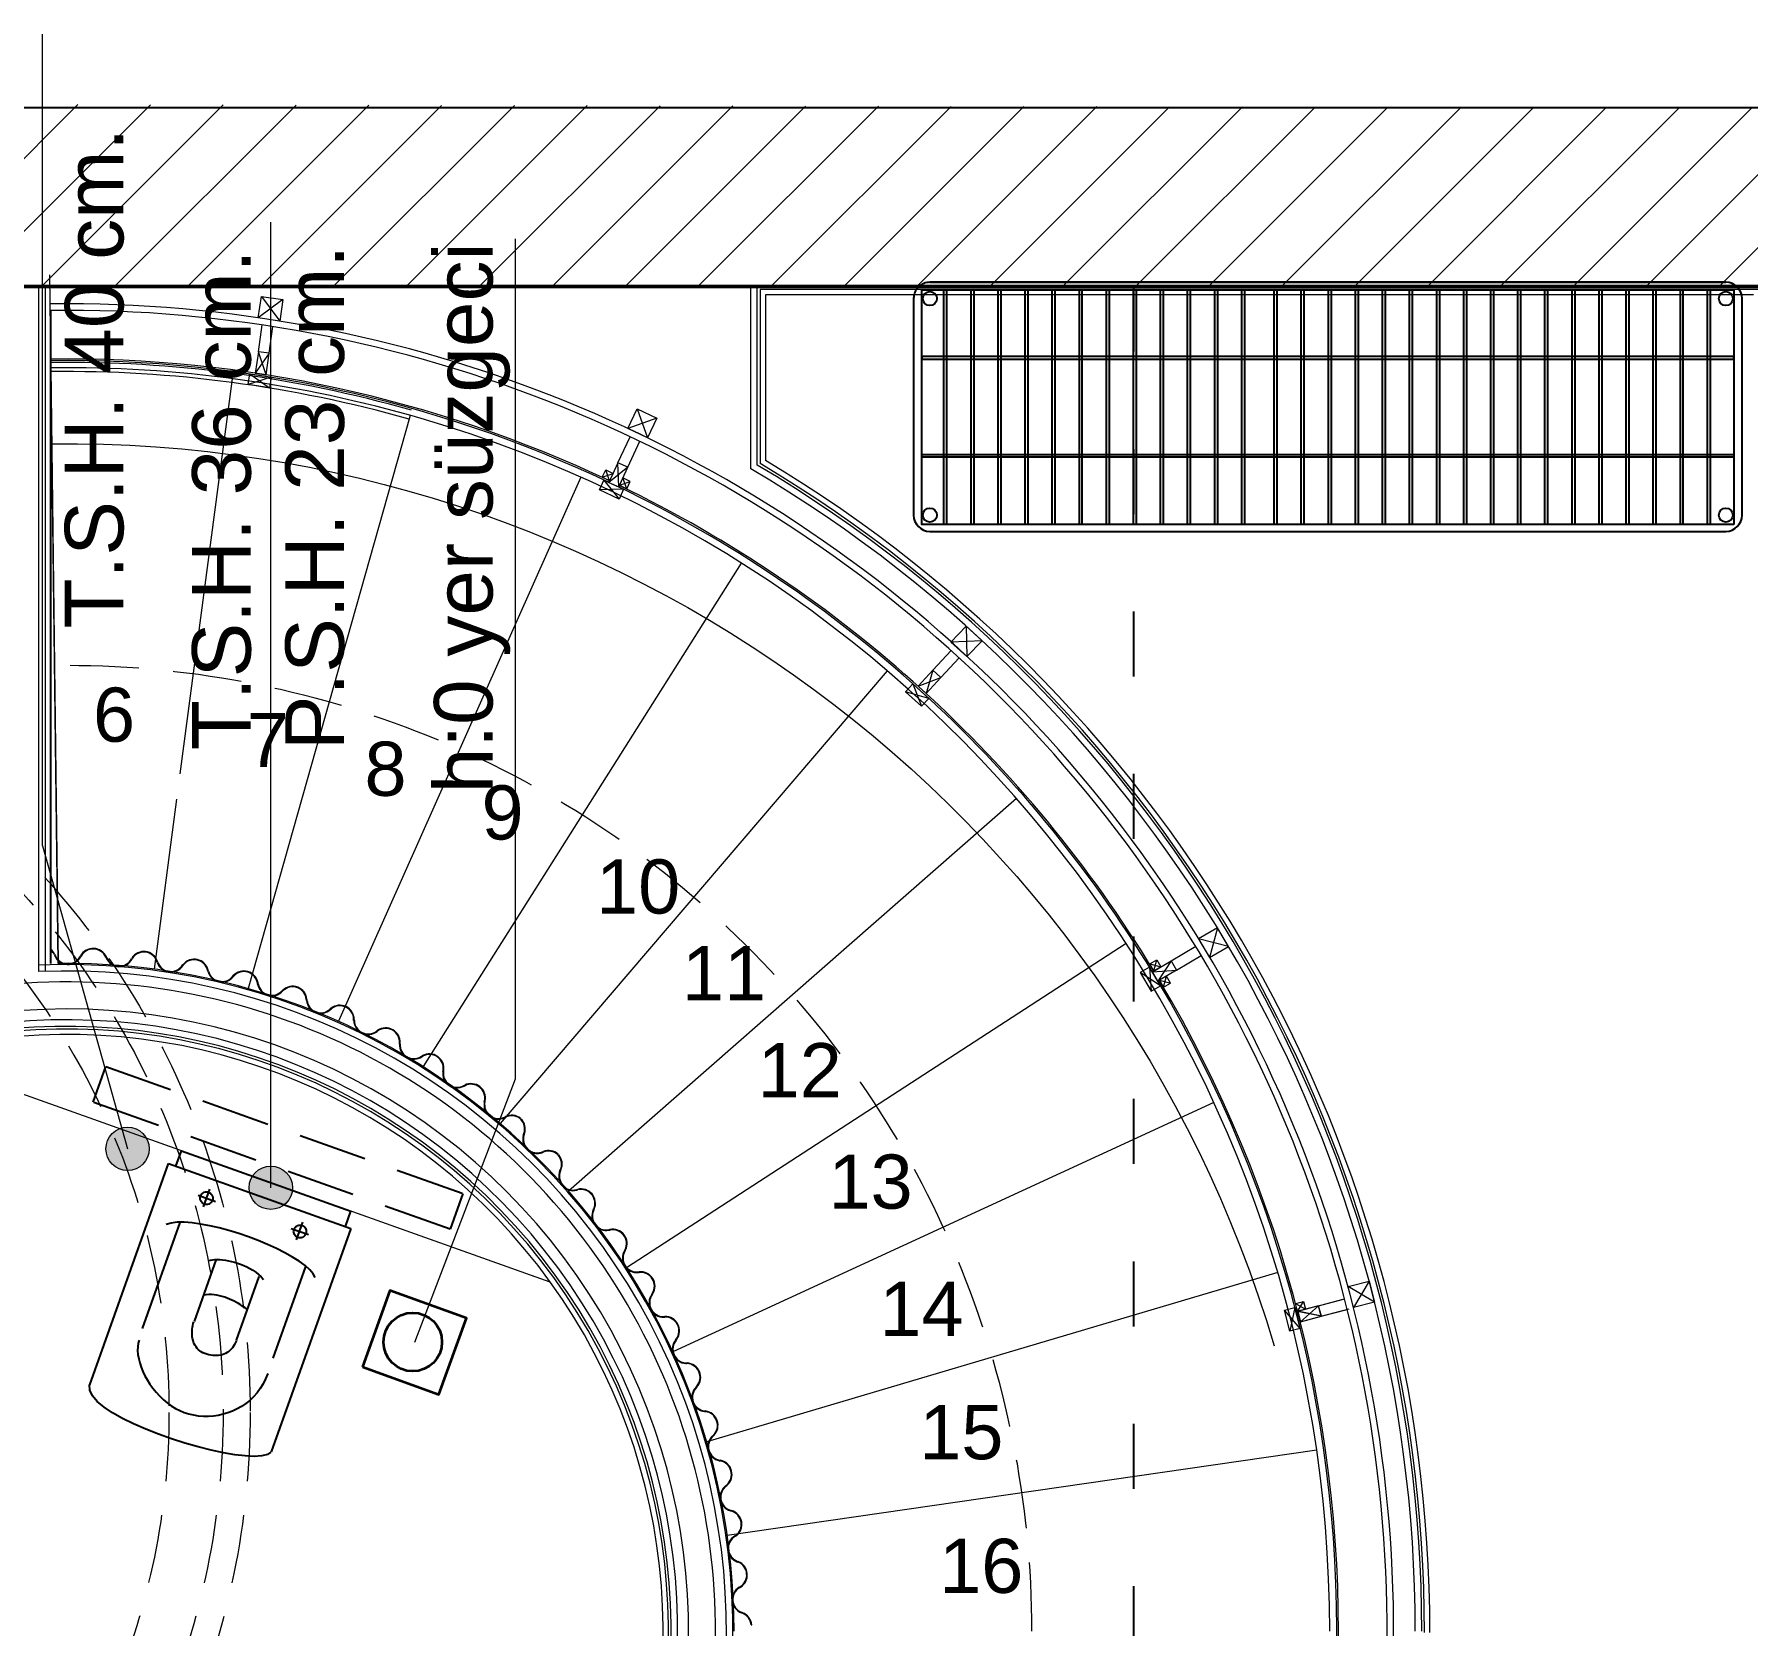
# Model space of a CAD drawing. Header units: millimetres. Extents: x 54215 to 67697, y 23496 to 56611.
# Drawn here: x 61297.8 to 61614.3, y 45176.1 to 45470 of the extents above; entities that cross this region are included whole.
import ezdxf

# ---------------------------------------------------------------- set-up
doc = ezdxf.new("R2010")
doc.units = ezdxf.units.MM
doc.linetypes.add('ACAD_ISO03W100', pattern=[30, 12, -18])
doc.linetypes.add('DASHED', pattern=[19.05, 12.7, -6.35])
for name, color, linetype, lineweight in [('- 0.09', 9, 'Continuous', 9), ('- 0.25', 43, 'Continuous', 25), ('- 0.50', 30, 'Continuous', 50), ('alçıpankesit', 220, 'Continuous', 20), ('b_görünüş', 44, 'Continuous', 25), ('END.MUTFAK', 135, 'Continuous', 25), ('no3_cam kesit arka', 141, 'Continuous', 18), ('no3_duvar kaplama', 8, 'Continuous', 0), ('no3_duvar mevcut', 4, 'Continuous', 35), ('no3_kutu profil gorunus', 8, 'Continuous', 0), ('no3_kutuprofil kesit', 74, 'Continuous', 18), ('no3_mermer gorunus arka', 41, 'Continuous', 13), ('no3_tefriş arka ince', 65, 'Continuous', 13), ('no3_yazı sıhhi tesisat', 172, 'Continuous', 0), ('t_yazı', 154, 'Continuous', 25)]:
    doc.layers.add(name, color=color, linetype=linetype, lineweight=lineweight)
doc.layers.add('0 rölöve', color=7, linetype='Continuous', true_color=0xf1380e)
for name, color, linetype, lineweight, true_color in [('no3_alçıpan kesit', 7, 'Continuous', 20, 0xf5003d), ('no3_tefriş ön ince', 7, 'Continuous', 18, 0x8c1aff), ('yazııııı', 7, 'Continuous', 15, 0x5b0000)]:
    doc.layers.add(name, color=color, linetype=linetype, lineweight=lineweight, true_color=true_color)
doc.styles.get("Standard").update_dxf_attribs({"font": 'arial.ttf'})

# ---------------------------------------------------------------- blocks, each defined once
blk = doc.blocks.new('asmakatplanblok')
at = {"layer": '- 0.09'}
h = blk.add_hatch(dxfattribs=at)
h.set_pattern_fill('ANSI31', color=256, scale=3)
h.set_pattern_definition([(45, (61649.389, 25204.291), (-6.735192, 6.735192), [])])
h.paths.add_polyline_path([(64394, 26197.68), (64394, 26174.39), (64406.24, 26174.39), (64406.24, 26197.68)])
h.paths.add_polyline_path([(64138.5, 26868.78), (63630.5, 26869.78), (63630.5, 26835.78), (64138.5, 26835.78)])
h.paths.add_polyline_path([(62945, 26019.78), (64136, 26019.78), (64136, 26051.28), (63630.5, 26051.28), (63630.5, 26020.78), (63557.5, 26020.78), (63557.5, 26051.28), (62945, 26051.28)])
h.paths.add_polyline_path([(63557, 26868.78), (62945, 26868.78), (62945, 26834.78), (63557, 26834.78)])
h.paths.add_polyline_path([(64209, 26019.78), (64433.02, 26019.78), (64433.02, 26868.78), (64212, 26868.78), (64212, 26831.78), (64347.5, 26831.78), (64347.5, 26823.28), (64394, 26823.28), (64394, 26085.78), (64372.06, 26085.78), (64372.06, 26051.28), (64209, 26051.28)])
at = {"layer": '- 0.50'}
blk.add_line((63630.5, 26835.78), (64138.5, 26835.78), dxfattribs=at)
blk.add_line((63822.55, 26710.79), (63822.55, 26831.38))
at = {"layer": '0 rölöve'}
blk.add_line((64138.5, 26868.78), (62945, 26868.78), dxfattribs=at)
at = {"layer": 'no3_alçıpan kesit', "lineweight": 13}
for p, q in [((63820.35, 26709.28), (63820.35, 26835.78)), ((63821.55, 26709.33), (63821.55, 26835.78))]:
    blk.add_line(p, q, dxfattribs=at)
at = {"layer": 'no3_alçıpan kesit'}
for p, q in [((63951.83, 26802.15), (63951.83, 26835.78)), ((63953.03, 26802.83), (63953.03, 26835.78))]:
    blk.add_line(p, q, dxfattribs=at)
for radius, start, end in [(245.13, 359.7207, 90.7004), (243.93, 359.7193, 90.7004), (249.13, 0, 59.509), (250.33, 0, 59.3518)]:
    blk.add_arc((63825.42, 26587.47), radius, start, end, dxfattribs=at)
at = {"layer": 'no3_alçıpan kesit', "lineweight": 13}
for radius, start, end in [(123.12, 270.0627, 92.3547), (121.92, 270.6267, 92.3779), (112.92, 270.6716, 99.4396), (111.72, 270.0627, 99.078)]:
    blk.add_arc((63825.41, 26587.47), radius, start, end, dxfattribs=at)
at = {"layer": 'no3_cam kesit arka'}
for p, q in [((63925.66, 26799.97), (63925.53, 26799.7)), ((63927.64, 26799.02), (63927.52, 26798.75)), ((64026.2, 26709.49), (64025.95, 26709.34)), ((64026.2, 26709.49), (64025.95, 26709.34)), ((64027.33, 26707.61), (64027.08, 26707.46)), ((64027.33, 26707.61), (64027.08, 26707.46)), ((64027.33, 26707.61), (64027.08, 26707.46)), ((64052.48, 26646.57), (64052.77, 26646.64))]:
    blk.add_line(p, q, dxfattribs=at)
for radius, start, end in [(234.95, 64.7451, 90.7008), (234.65, 64.7451, 90.7008), (234.65, 31.2883, 64.21), (234.95, 31.2883, 64.21), (234.65, 358.0592, 30.7532), (234.95, 357.8897, 30.7532)]:
    blk.add_arc((63825.42, 26587.47), radius, start, end, dxfattribs=at)
at = {"layer": 'no3_duvar kaplama'}
for p, q in [((64138, 26835.28), (63953.53, 26835.28)), ((63953.53, 26835.28), (63953.53, 26803.12)), ((64137, 26834.28), (63954.53, 26834.28)), ((63954.53, 26834.28), (63954.53, 26803.69)), ((63823.2, 26712.35), (63823.28, 26712.17)), ((63823.31, 26712.41), (63823.39, 26712.22)), ((63827.94, 26712.03), (63828.04, 26712.21)), ((63828.05, 26711.97), (63828.15, 26712.14)), ((63832.77, 26711.77), (63832.69, 26711.95)), ((63832.89, 26711.82), (63832.8, 26712)), ((63837.43, 26711.63), (63837.53, 26711.8)), ((63837.54, 26711.57), (63837.64, 26711.74)), ((63842.19, 26710.99), (63842.12, 26711.18)), ((63842.3, 26711.03), (63842.24, 26711.22)), ((63846.81, 26710.44), (63846.93, 26710.61)), ((63846.92, 26710.37), (63847.03, 26710.54)), ((63851.55, 26709.35), (63851.5, 26709.54)), ((63851.67, 26709.38), (63851.62, 26709.57)), ((63856.11, 26708.4), (63856.24, 26708.56)), ((63856.21, 26708.32), (63856.33, 26708.48)), ((63860.74, 26706.99), (63860.71, 26707.19)), ((63860.87, 26707.01), (63860.83, 26707.21)), ((63865.24, 26705.74), (63865.39, 26705.88)), ((63865.32, 26705.65), (63865.47, 26705.78)), ((63869.75, 26703.97), (63869.73, 26704.17)), ((63869.87, 26703.99), (63869.85, 26704.19)), ((63874.13, 26702.38), (63874.29, 26702.51)), ((63874.21, 26702.28), (63874.37, 26702.41)), ((63878.48, 26700.27), (63878.48, 26700.47)), ((63878.61, 26700.27), (63878.61, 26700.47)), ((63882.73, 26698.34), (63882.9, 26698.45)), ((63882.8, 26698.23), (63882.97, 26698.35)), ((63886.92, 26695.91), (63886.93, 26696.12)), ((63887.05, 26695.91), (63887.06, 26696.11)), ((63891.02, 26693.68), (63891.2, 26693.78)), ((63891.08, 26693.57), (63891.26, 26693.67)), ((63894.96, 26690.87), (63894.99, 26691.07)), ((63895.08, 26690.85), (63895.11, 26691.05)), ((63898.82, 26688.25), (63899, 26688.34)), ((63898.87, 26688.13), (63899.05, 26688.22)), ((63902.6, 26685.24), (63902.64, 26685.43)), ((63902.73, 26685.21), (63902.77, 26685.41)), ((63906.32, 26682.42), (63906.5, 26682.51)), ((63906.38, 26682.31), (63906.56, 26682.4)), ((63909.22, 26682.12), (63909.3, 26682.22)), ((63909.32, 26682.03), (63909.41, 26682.12)), ((63909.81, 26679.09), (63909.87, 26679.28)), ((63909.85, 26679.23), (63909.92, 26679.42)), ((63909.93, 26679.05), (63909.99, 26679.25)), ((63909.97, 26679.19), (63910.04, 26679.38)), ((63913.17, 26675.96), (63913.36, 26676.02)), ((63913.21, 26675.84), (63913.4, 26675.9)), ((63913.3, 26676), (63913.49, 26676.08)), ((63913.35, 26675.89), (63913.54, 26675.96)), ((63916.17, 26675.48), (63916.25, 26675.57)), ((63916.27, 26675.38), (63916.36, 26675.46)), ((63916.58, 26672.55), (63916.66, 26672.73)), ((63916.7, 26672.5), (63916.78, 26672.68)), ((63919.64, 26669.03), (63919.84, 26669.08)), ((63919.67, 26668.91), (63919.87, 26668.96)), ((63922.73, 26665.31), (63922.81, 26665.49)), ((63922.85, 26665.26), (63922.93, 26665.44)), ((63925.61, 26661.64), (63925.81, 26661.68)), ((63925.63, 26661.52), (63925.83, 26661.55)), ((63928.51, 26657.76), (63928.6, 26657.94)), ((63928.62, 26657.71), (63928.71, 26657.89)), ((63931.02, 26653.84), (63931.22, 26653.86)), ((63931.03, 26653.71), (63931.23, 26653.73)), ((63933.53, 26649.7), (63933.64, 26649.87)), ((63933.64, 26649.63), (63933.74, 26649.81)), ((63935.75, 26645.6), (63935.95, 26645.61)), ((63935.75, 26645.48), (63935.95, 26645.48)), ((63937.95, 26641.29), (63938.07, 26641.46)), ((63938.06, 26641.22), (63938.17, 26641.38)), ((63939.84, 26636.91), (63940.04, 26636.9)), ((63939.85, 26637.03), (63940.05, 26637.02)), ((63941.71, 26632.57), (63941.84, 26632.72)), ((63941.8, 26632.49), (63941.93, 26632.64)), ((63943.25, 26628.05), (63943.45, 26628.02)), ((63943.27, 26628.18), (63943.47, 26628.15)), ((63944.78, 26623.58), (63944.93, 26623.71)), ((63944.87, 26623.48), (63945.02, 26623.62)), ((63946.01, 26618.97), (63946.21, 26618.93)), ((63946.04, 26619.09), (63946.24, 26619.05)), ((63947.24, 26614.39), (63947.41, 26614.51)), ((63947.32, 26614.29), (63947.48, 26614.41)), ((63948.07, 26609.69), (63948.26, 26609.63)), ((63948.1, 26609.81), (63948.3, 26609.75)), ((63948.85, 26605.07), (63949.02, 26605.18)), ((63948.92, 26604.96), (63949.09, 26605.07)), ((63949.26, 26600.32), (63949.45, 26600.24)), ((63949.31, 26600.43), (63949.5, 26600.36)), ((63949.67, 26595.61), (63949.84, 26595.71)), ((63949.74, 26595.5), (63949.91, 26595.6)), ((63950.27, 26590.78), (63950.08, 26590.85)), ((63950.32, 26590.9), (63950.13, 26590.97)), ((63951.87, 26588.63), (63952, 26588.65))]:
    blk.add_line(p, q, dxfattribs=at)
for centre, radius, start, end in [((63825.01, 26587.24), 251.24, 359.9963, 59.2331), ((63825.01, 26587.24), 252.24, 359.9963, 59.1037), ((63820.88, 26711.33), 2.66, 23.9008, 51.0915), ((63820.88, 26711.33), 2.54, 23.9008, 48.7638), ((63830.37, 26710.92), 2.66, 23.9008, 151.2492), ((63830.37, 26710.92), 2.54, 23.9008, 151.2492), ((63839.72, 26710.35), 2.66, 18.9358, 146.2842), ((63839.72, 26710.35), 2.54, 18.9358, 146.2842), ((63825.71, 26713.25), 2.66, 203.9008, 331.2492), ((63825.71, 26713.25), 2.54, 203.9008, 331.2492), ((63835.21, 26712.85), 2.66, 203.9008, 331.2492), ((63835.21, 26712.85), 2.54, 203.9008, 331.2492), ((63844.7, 26711.85), 2.66, 198.9358, 326.2842), ((63844.7, 26711.85), 2.54, 198.9358, 326.2842), ((63849.04, 26708.93), 2.66, 13.9079, 141.2562), ((63849.04, 26708.93), 2.54, 13.9079, 141.2562), ((63854.13, 26709.99), 2.66, 193.9079, 321.2562), ((63854.13, 26709.99), 2.54, 193.9079, 321.2562), ((63858.21, 26706.75), 2.66, 9.9781, 137.3264), ((63858.21, 26706.75), 2.54, 9.9781, 137.3264), ((63863.37, 26707.45), 2.66, 189.9781, 317.3264), ((63863.37, 26707.45), 2.54, 189.9781, 317.3264), ((63867.2, 26703.93), 2.66, 5.5904, 132.9387), ((63867.2, 26703.93), 2.54, 5.5904, 132.9387), ((63872.4, 26704.23), 2.66, 185.5904, 312.9387), ((63872.4, 26704.23), 2.54, 185.5904, 312.9387), ((63875.94, 26700.42), 2.66, 1.1044, 128.4528), ((63875.94, 26700.42), 2.54, 1.1044, 128.4528), ((63881.15, 26700.32), 2.66, 181.1044, 308.4528), ((63881.15, 26700.32), 2.54, 181.1044, 308.4528), ((63884.4, 26696.25), 2.66, 356.935, 124.2834), ((63884.4, 26696.25), 2.54, 356.935, 124.2834), ((63889.58, 26695.77), 2.66, 176.935, 304.2834), ((63889.58, 26695.77), 2.54, 176.935, 304.2834), ((63892.48, 26691.44), 2.66, 351.4107, 118.7591), ((63892.48, 26691.44), 2.54, 351.4107, 118.7591), ((63897.59, 26690.47), 2.66, 171.4107, 298.7591), ((63897.59, 26690.47), 2.54, 171.4107, 298.7591), ((63900.16, 26685.94), 2.66, 348.5247, 115.8731), ((63900.16, 26685.94), 2.54, 348.5247, 115.8731), ((63905.21, 26684.71), 2.66, 168.5247, 295.8731), ((63905.21, 26684.71), 2.54, 168.5247, 295.8731), ((63907.66, 26680.12), 2.66, 52.1989, 115.8731), ((63907.66, 26680.12), 2.54, 52.1989, 115.8731), ((63907.52, 26680.24), 2.54, 341.0177, 44.6919), ((63907.52, 26680.24), 2.66, 341.0177, 44.6919), ((63912.37, 26678.36), 2.66, 161.0177, 288.3661), ((63912.37, 26678.36), 2.66, 164.1669, 291.5152), ((63912.37, 26678.36), 2.54, 161.0177, 288.3661), ((63912.37, 26678.36), 2.54, 164.1669, 291.5152), ((63914.47, 26673.6), 2.66, 47.841, 111.5152), ((63914.47, 26673.6), 2.54, 47.841, 111.5152), ((63914.33, 26673.74), 2.54, 336.6599, 40.3341), ((63914.33, 26673.74), 2.66, 336.6599, 40.3341), ((63919.03, 26671.49), 2.66, 156.6599, 284.0082), ((63919.03, 26671.49), 2.54, 156.6599, 284.0082), ((63920.48, 26666.5), 2.66, 336.6599, 104.0082), ((63920.48, 26666.5), 2.54, 336.6599, 104.0082), ((63925.12, 26664.13), 2.66, 153.7739, 281.1222), ((63925.12, 26664.13), 2.54, 153.7739, 281.1222), ((63926.32, 26659.07), 2.66, 333.7739, 101.1222), ((63926.32, 26659.07), 2.54, 333.7739, 101.1222), ((63930.77, 26656.36), 2.66, 148.2496, 275.5979), ((63930.77, 26656.36), 2.54, 148.2496, 275.5979), ((63931.48, 26651.21), 2.66, 328.2496, 95.5979), ((63931.48, 26651.21), 2.54, 328.2496, 95.5979), ((63935.69, 26648.14), 2.66, 144.0802, 271.4286), ((63935.69, 26648.14), 2.54, 144.0802, 271.4286), ((63936.02, 26642.94), 2.66, 324.0802, 91.4286), ((63936.02, 26642.94), 2.54, 324.0802, 91.4286), ((63939.98, 26639.57), 2.66, 139.5942, 266.9426), ((63939.98, 26639.57), 2.54, 139.5942, 266.9426), ((63939.91, 26634.37), 2.54, 319.5942, 86.9426), ((63939.91, 26634.37), 2.66, 319.5942, 86.9426), ((63943.6, 26630.69), 2.66, 135.2065, 262.5549), ((63943.6, 26630.69), 2.54, 135.2065, 262.5549), ((63943.12, 26625.51), 2.54, 315.2065, 82.5549), ((63943.12, 26625.51), 2.66, 315.2065, 82.5549), ((63946.54, 26621.58), 2.66, 131.2767, 258.6251), ((63946.54, 26621.58), 2.54, 131.2767, 258.6251), ((63945.71, 26616.44), 2.54, 311.2767, 78.6251), ((63945.71, 26616.44), 2.66, 311.2767, 78.6251), ((63948.82, 26612.24), 2.66, 126.2488, 253.5971), ((63948.82, 26612.24), 2.54, 126.2488, 253.5971), ((63947.54, 26607.2), 2.54, 306.2488, 73.5971), ((63947.54, 26607.2), 2.66, 306.2488, 73.5971), ((63950.23, 26602.8), 2.66, 121.2838, 248.6322), ((63950.23, 26602.8), 2.54, 121.2838, 248.6322), ((63948.53, 26597.88), 2.54, 301.2838, 68.6322), ((63948.53, 26597.88), 2.66, 301.2838, 68.6322), ((63951.05, 26593.33), 2.66, 121.2838, 248.6322), ((63951.05, 26593.33), 2.54, 121.2838, 248.6322), ((63949.35, 26588.42), 2.54, 4.958, 68.6322), ((63949.35, 26588.42), 2.66, 4.958, 68.6322)]:
    blk.add_arc(centre, radius, start, end, dxfattribs=at)
at = {"layer": 'no3_duvar kaplama', "lineweight": 13}
for radius, end in [(111.22, 98.9253), (110.22, 98.6166)]:
    blk.add_arc((63825.41, 26587.47), radius, 270.0627, end, dxfattribs=at)
at = {"layer": 'no3_kutu profil gorunus'}
for p, q in [((63860.89, 26823.77), (63861.6, 26828.7)), ((63862.87, 26823.48), (63863.58, 26828.4)), ((63927.3, 26803.26), (63929.54, 26808.07)), ((63929.12, 26802.42), (63931.36, 26807.22)), ((63985.44, 26764.95), (63988.82, 26768.59)), ((63986.91, 26763.59), (63990.3, 26767.24)), ((64029.44, 26711.28), (64034.01, 26713.97)), ((64030.46, 26709.56), (64035.03, 26712.25)), ((64056.4, 26647.5), (64061.22, 26648.78)), ((64056.41, 26647.51), (64061.53, 26648.87)), ((64057.2, 26645.65), (64062.33, 26647.01)), ((64057.2, 26645.65), (64062, 26646.92))]:
    blk.add_line(p, q, dxfattribs=at)
blk.add_arc((63825.42, 26587.47), 232.63, 74.2098, 90.7008, dxfattribs=at)
at = {"layer": 'no3_kutu profil gorunus', "lineweight": 13}
for radius, start, end in [(119.92, 270.6361, 100.5954), (114.92, 270.661, 100.0283)]:
    blk.add_arc((63825.41, 26587.47), radius, start, end, dxfattribs=at)
at = {"layer": 'no3_kutuprofil kesit'}
for p, q in [((63865.42, 26833.38), (63860.86, 26830.02)), ((63861.46, 26833.98), (63864.82, 26829.42)), ((63862.87, 26823.48), (63860.32, 26819.81)), ((63862.3, 26819.52), (63860.89, 26823.77)), ((63863.24, 26819.05), (63858.98, 26817.68)), ((63859.28, 26819.66), (63862.94, 26817.08)), ((63934.45, 26811.5), (63929.14, 26809.56)), ((63930.83, 26813.19), (63932.76, 26807.87)), ((63924.39, 26800.57), (63926.39, 26801.29)), ((63925.75, 26799.93), (63925.03, 26801.93)), ((63929.12, 26802.42), (63925.61, 26799.64)), ((63927.43, 26798.79), (63927.3, 26803.26)), ((63928.33, 26798.37), (63923.86, 26798.25)), ((63924.71, 26800.06), (63927.49, 26796.56)), ((63927.57, 26799.09), (63929.56, 26799.81)), ((63928.93, 26798.45), (63928.2, 26800.45)), ((63991.6, 26773.09), (63991.74, 26767.45)), ((63994.55, 26770.39), (63988.79, 26770.15)), ((63982.72, 26762.01), (63986.91, 26763.59)), ((63985.44, 26764.95), (63984.19, 26760.65)), ((63984.72, 26759.75), (63980.42, 26760.97)), ((63981.77, 26762.45), (63983.37, 26758.28)), ((64038.03, 26717.4), (64036.55, 26711.89)), ((64040.06, 26713.95), (64034.52, 26715.33)), ((64025.49, 26710.12), (64025.79, 26705.66)), ((64025.52, 26710.71), (64027.57, 26710.18)), ((64026, 26709.26), (64030.46, 26709.56)), ((64026.28, 26709.42), (64026.81, 26711.48)), ((64029.44, 26711.28), (64027.01, 26707.53)), ((64027.52, 26706.67), (64023.77, 26709.1)), ((64027.29, 26707.7), (64029.35, 26707.17)), ((64028.05, 26706.41), (64028.59, 26708.46)), ((64067.03, 26648.24), (64062.15, 26651.12)), ((64066.03, 26652.12), (64063.15, 26647.24)), ((64053.32, 26643.37), (64050.38, 26646.75)), ((64052.32, 26647.25), (64051.38, 26642.88)), ((64052.44, 26648), (64054.27, 26646.94)), ((64052.82, 26646.55), (64053.89, 26648.39)), ((64057.2, 26645.65), (64052.82, 26646.55)), ((64057.21, 26645.65), (64052.83, 26646.56)), ((64053.34, 26644.62), (64056.7, 26647.58)), ((64053.34, 26644.62), (64056.69, 26647.58))]:
    blk.add_line(p, q, dxfattribs=at)
for points in [[(63860.86, 26830.02), (63861.46, 26833.98), (63865.42, 26833.38), (63864.82, 26829.42)], [(63860.32, 26819.81), (63862.3, 26819.52), (63862.87, 26823.48), (63860.89, 26823.77)], [(63858.98, 26817.68), (63859.28, 26819.66), (63863.24, 26819.05), (63862.94, 26817.08)], [(63929.14, 26809.56), (63930.83, 26813.19), (63934.45, 26811.5), (63932.76, 26807.87)], [(63925.75, 26799.93), (63924.39, 26800.57), (63925.03, 26801.93), (63926.39, 26801.29)], [(63925.61, 26799.64), (63927.43, 26798.79), (63929.12, 26802.42), (63927.3, 26803.26)], [(63923.86, 26798.25), (63924.71, 26800.06), (63928.33, 26798.37), (63927.49, 26796.56)], [(63927.57, 26799.09), (63928.93, 26798.45), (63929.56, 26799.81), (63928.2, 26800.45)], [(63991.74, 26767.45), (63994.55, 26770.39), (63991.6, 26773.09), (63988.79, 26770.15)], [(63984.19, 26760.65), (63982.72, 26762.01), (63985.44, 26764.95), (63986.91, 26763.59)], [(63983.37, 26758.28), (63984.72, 26759.75), (63981.77, 26762.45), (63980.42, 26760.97)], [(64036.55, 26711.89), (64040.06, 26713.95), (64038.03, 26717.4), (64034.52, 26715.33)], [(64025.79, 26705.66), (64027.52, 26706.67), (64025.49, 26710.12), (64023.77, 26709.1)], [(64026.28, 26709.42), (64025.52, 26710.71), (64026.81, 26711.48), (64027.57, 26710.18)], [(64027.01, 26707.53), (64026, 26709.26), (64029.44, 26711.28), (64030.46, 26709.56)], [(64027.29, 26707.7), (64028.05, 26706.41), (64029.35, 26707.17), (64028.59, 26708.46)], [(64062.15, 26651.12), (64066.03, 26652.12), (64067.03, 26648.24), (64063.15, 26647.24)], [(64050.38, 26646.75), (64052.32, 26647.25), (64053.32, 26643.37), (64051.38, 26642.88)], [(64052.82, 26646.55), (64052.44, 26648), (64053.89, 26648.39), (64054.27, 26646.94)], [(64052.82, 26646.55), (64053.34, 26644.62), (64057.2, 26645.65), (64056.69, 26647.58)], [(64052.83, 26646.56), (64053.34, 26644.62), (64057.21, 26645.65), (64056.7, 26647.58)]]:
    blk.add_lwpolyline(points, close=True, dxfattribs=at)
at = {"layer": 'no3_mermer gorunus arka'}
for q in [(63806.09, 26690.64), (63841.88, 26677.9)]:
    blk.add_line((63914.8, 26651.95), q, dxfattribs=at)
at = {"layer": 'no3_tefriş arka ince', "linetype": 'DASHED'}
for radius in [147.57, 142.57, 132.57]:
    blk.add_circle((63711.8, 26627.9), radius, dxfattribs=at)
at = {"layer": 'no3_tefriş ön ince'}
for p, q in [((63822.57, 26820.78), (63823.92, 26710.8)), ((63856.06, 26818.78), (63846.39, 26745.79)), ((63888.92, 26812), (63858.98, 26706.15)), ((63920.46, 26800.57), (63875.66, 26700.11)), ((63950.04, 26784.74), (63891.29, 26691.74)), ((63977.04, 26764.83), (63905.56, 26681.21)), ((63845.78, 26741.13), (63841.62, 26709.73)), ((64000.91, 26741.25), (63918.18, 26668.75)), ((64021.15, 26714.49), (63928.88, 26654.61)), ((64037.34, 26685.11), (63937.43, 26639.08)), ((64049.15, 26653.71), (63943.68, 26622.48)), ((64056.34, 26620.94), (63947.48, 26605.16))]:
    blk.add_line(p, q, dxfattribs=at)
blk.add_lwpolyline([(63823.92, 26710.8), (63822.36, 26837.98)], dxfattribs=at)
for centre, radius, start, end in [((63825.42, 26587.47), 234.33, 74.2098, 90.7008), ((63825.42, 26587.47), 233.33, 73.6971, 90.7008), ((63825.42, 26587.47), 233.33, 0, 73.6971), ((63825.41, 26587.47), 123.34, 0.0029, 90.6936)]:
    blk.add_arc(centre, radius, start, end, dxfattribs=at)
at = {"layer": 'no3_tefriş ön ince', "linetype": 'DASHED'}
blk.add_arc((63825.42, 26587.47), 178.33, 0, 90.7008, dxfattribs=at)
at = {"layer": 't_yazı', "char_height": 10, "width": 307.9126, "attachment_point": 7}
for s, insert in [('6', (63830.34, 26751.6)), ('7', (63858.72, 26747.05)), ('8', (63880.48, 26741.61)), ('9', (63902.09, 26733.54)), ('10', (63923.26, 26719.87)), ('11', (63939.13, 26704)), ('12', (63953.1, 26686.08)), ('13', (63966.18, 26665.37)), ('14', (63975.59, 26642.01)), ('15', (63982.94, 26619.09)), ('16', (63986.62, 26594.41))]:
    blk.add_mtext(s, dxfattribs=dict(at, insert=insert))
blk = doc.blocks.new('klozet')
at = {"layer": 'b_görünüş'}
for p, q in [((-22977.68, -1603.33), (-23021.07, -1603.33)), ((-23021.05, -1603.33), (-23021.05, -1639.06)), ((-22976.76, -1603.66), (-22977.68, -1603.29)), ((-22975.97, -1604.47), (-22976.76, -1603.66)), ((-23024.08, -1604.78), (-23024.08, -1638)), ((-23021.08, -1604.78), (-23024.08, -1604.78)), ((-23011.39, -1608.48), (-23010.88, -1607.47)), ((-23010.88, -1607.47), (-23010.31, -1606.69)), ((-22975.28, -1605.66), (-22975.97, -1604.47)), ((-22974.71, -1607.2), (-22975.28, -1605.66)), ((-22974.25, -1609.03), (-22974.71, -1607.2)), ((-23017.33, -1613.85), (-23017.33, -1610.45)), ((-23012.21, -1611.1), (-23011.83, -1609.69)), ((-23011.83, -1609.69), (-23011.39, -1608.48)), ((-22990.74, -1609.01), (-23011.56, -1609.01)), ((-22988.54, -1609.13), (-22987.91, -1609.18)), ((-22987.91, -1609.18), (-22987.27, -1609.32)), ((-22987.27, -1609.32), (-22986.61, -1609.54)), ((-22986.61, -1609.54), (-22985.94, -1609.84)), ((-22985.94, -1609.84), (-22985.27, -1610.22)), ((-22985.27, -1610.22), (-22984.61, -1610.66)), ((-22984.61, -1610.66), (-22983.95, -1611.17)), ((-22973.89, -1611.11), (-22974.25, -1609.03)), ((-23015.69, -1612.08), (-23019.17, -1612.08)), ((-23018.54, -1611.88), (-23018.56, -1612.09)), ((-23018.56, -1612.09), (-23018.56, -1612.09)), ((-23018.56, -1612.09), (-23018.56, -1612.09)), ((-23018.56, -1612.09), (-23018.54, -1612.29)), ((-23018.49, -1611.69), (-23018.54, -1611.88)), ((-23018.54, -1612.29), (-23018.49, -1612.48)), ((-23018.41, -1611.5), (-23018.49, -1611.69)), ((-23018.49, -1612.48), (-23018.41, -1612.67)), ((-23018.29, -1611.33), (-23018.41, -1611.5)), ((-23018.41, -1612.67), (-23018.29, -1612.84)), ((-23018.14, -1611.19), (-23018.29, -1611.33)), ((-23018.29, -1612.84), (-23018.14, -1612.98)), ((-23017.98, -1611.07), (-23018.14, -1611.19)), ((-23018.14, -1612.98), (-23017.98, -1613.1)), ((-23017.79, -1610.99), (-23017.98, -1611.07)), ((-23017.98, -1613.1), (-23017.79, -1613.18)), ((-23017.6, -1610.93), (-23017.79, -1610.99)), ((-23017.79, -1613.18), (-23017.6, -1613.24)), ((-23017.39, -1610.92), (-23017.6, -1610.93)), ((-23017.6, -1613.24), (-23017.39, -1613.25)), ((-23017.19, -1610.93), (-23017.39, -1610.92)), ((-23017.39, -1613.25), (-23017.19, -1613.24)), ((-23016.99, -1610.99), (-23017.19, -1610.93)), ((-23017.19, -1613.24), (-23016.99, -1613.18)), ((-23016.81, -1611.07), (-23016.99, -1610.99)), ((-23016.99, -1613.18), (-23016.81, -1613.1)), ((-23016.64, -1611.19), (-23016.81, -1611.07)), ((-23016.81, -1613.1), (-23016.64, -1612.98)), ((-23016.5, -1611.33), (-23016.64, -1611.19)), ((-23016.64, -1612.98), (-23016.5, -1612.84)), ((-23016.38, -1611.5), (-23016.5, -1611.33)), ((-23016.5, -1612.84), (-23016.38, -1612.67)), ((-23016.29, -1611.69), (-23016.38, -1611.5)), ((-23016.38, -1612.67), (-23016.29, -1612.48)), ((-23016.24, -1611.88), (-23016.29, -1611.69)), ((-23016.29, -1612.48), (-23016.24, -1612.29)), ((-23016.22, -1612.09), (-23016.24, -1611.88)), ((-23016.24, -1612.29), (-23016.22, -1612.09)), ((-23012.8, -1614.34), (-23012.53, -1612.65)), ((-23012.53, -1612.65), (-23012.21, -1611.1)), ((-22983.95, -1611.17), (-22983.31, -1611.75)), ((-22983.31, -1611.75), (-22982.69, -1612.37)), ((-22982.69, -1612.37), (-22982.09, -1613.05)), ((-22982.09, -1613.05), (-22981.53, -1613.77)), ((-22981.53, -1613.77), (-22981, -1614.54)), ((-22973.62, -1613.38), (-22973.89, -1611.11)), ((-22973.45, -1615.8), (-22973.62, -1613.38)), ((-23013.14, -1617.98), (-23013, -1616.12)), ((-23013, -1616.12), (-23012.8, -1614.34)), ((-23007.06, -1616.97), (-23007.22, -1617.35)), ((-23006.89, -1616.63), (-23007.06, -1616.97)), ((-23006.71, -1616.34), (-23006.89, -1616.63)), ((-22981, -1614.54), (-22980.51, -1615.34)), ((-22980.51, -1615.34), (-22980.07, -1616.16)), ((-22980.07, -1616.16), (-22979.68, -1617.02)), ((-22979.68, -1617.02), (-22979.35, -1617.89)), ((-22973.37, -1618.33), (-22973.45, -1615.8)), ((-23013.24, -1621.79), (-23013.22, -1619.88)), ((-23013.22, -1619.88), (-23013.14, -1617.98)), ((-23007.87, -1619.76), (-23007.94, -1620.33)), ((-23007.77, -1619.22), (-23007.87, -1619.76)), ((-23007.66, -1618.71), (-23007.77, -1619.22)), ((-23007.53, -1618.22), (-23007.66, -1618.71)), ((-23007.38, -1617.77), (-23007.53, -1618.22)), ((-23007.22, -1617.35), (-23007.38, -1617.77)), ((-23007.36, -1617.55), (-22995.15, -1617.55)), ((-23001.22, -1620.41), (-23001.15, -1619.91)), ((-23001.15, -1619.91), (-23001.05, -1619.42)), ((-23001.05, -1619.42), (-23000.93, -1618.93)), ((-23000.93, -1618.93), (-23000.77, -1618.46)), ((-23000.77, -1618.46), (-23000.58, -1617.99)), ((-23000.58, -1617.99), (-23000.35, -1617.54)), ((-22994.76, -1617.55), (-22995.1, -1617.54)), ((-22994.41, -1617.58), (-22994.76, -1617.55)), ((-22994.07, -1617.63), (-22994.41, -1617.58)), ((-22993.73, -1617.71), (-22994.07, -1617.63)), ((-22993.39, -1617.8), (-22993.73, -1617.71)), ((-22993.05, -1617.91), (-22993.39, -1617.8)), ((-22992.73, -1618.04), (-22993.05, -1617.91)), ((-22992.41, -1618.19), (-22992.73, -1618.04)), ((-22992.11, -1618.36), (-22992.41, -1618.19)), ((-22991.82, -1618.55), (-22992.11, -1618.36)), ((-22991.55, -1618.75), (-22991.82, -1618.55)), ((-22991.3, -1618.98), (-22991.55, -1618.75)), ((-22991.07, -1619.22), (-22991.3, -1618.98)), ((-22990.86, -1619.48), (-22991.07, -1619.22)), ((-22990.68, -1619.76), (-22990.86, -1619.48)), ((-22990.53, -1620.05), (-22990.68, -1619.76)), ((-22990.41, -1620.36), (-22990.53, -1620.05)), ((-22979.35, -1617.89), (-22979.09, -1618.78)), ((-22979.09, -1618.78), (-22978.89, -1619.68)), ((-22978.89, -1619.68), (-22978.77, -1620.59)), ((-22973.37, -1620.9), (-22973.37, -1618.33)), ((-23013.2, -1623.7), (-23013.24, -1621.79)), ((-23008.02, -1621.5), (-23008.03, -1622.11)), ((-23008.03, -1622.11), (-23008, -1622.73)), ((-23008, -1620.91), (-23008.02, -1621.5)), ((-23007.94, -1620.33), (-23008, -1620.91)), ((-23008, -1622.73), (-23007.94, -1623.36)), ((-23007.94, -1623.36), (-23007.85, -1623.98)), ((-23001.28, -1621.4), (-23001.26, -1620.9)), ((-23001.28, -1621.88), (-23001.28, -1621.4)), ((-23001.26, -1622.36), (-23001.28, -1621.88)), ((-23001.26, -1620.9), (-23001.22, -1620.41)), ((-23001.22, -1622.83), (-23001.26, -1622.36)), ((-23001.17, -1623.29), (-23001.22, -1622.83)), ((-23001.11, -1623.73), (-23001.17, -1623.29)), ((-22990.63, -1623.6), (-22990.51, -1623.27)), ((-22990.51, -1623.27), (-22990.41, -1622.92)), ((-22990.32, -1620.69), (-22990.41, -1620.36)), ((-22990.41, -1622.92), (-22990.34, -1622.56)), ((-22990.34, -1622.56), (-22990.28, -1622.18)), ((-22990.26, -1621.03), (-22990.32, -1620.69)), ((-22990.28, -1622.18), (-22990.25, -1621.79)), ((-22990.24, -1621.39), (-22990.26, -1621.03)), ((-22990.25, -1621.79), (-22990.24, -1621.39)), ((-22978.99, -1624.19), (-22978.82, -1623.3)), ((-22978.82, -1623.3), (-22978.71, -1622.4)), ((-22978.77, -1620.59), (-22978.73, -1621.49)), ((-22978.71, -1622.4), (-22978.68, -1621.49)), ((-22973.46, -1623.49), (-22973.37, -1620.9)), ((-23013.11, -1625.58), (-23013.2, -1623.7)), ((-23012.95, -1627.38), (-23013.11, -1625.58)), ((-23007.85, -1623.98), (-23007.72, -1624.61)), ((-23007.72, -1624.61), (-23007.55, -1625.23)), ((-23007.55, -1625.23), (-23007.35, -1625.85)), ((-23007.35, -1625.85), (-23007.1, -1626.46)), ((-23007.1, -1626.46), (-23006.81, -1627.05)), ((-22994.54, -1626.11), (-23007.01, -1626.11)), ((-23001.04, -1624.15), (-23001.11, -1623.73)), ((-23000.96, -1624.54), (-23001.04, -1624.15)), ((-23000.88, -1624.92), (-23000.96, -1624.54)), ((-23000.8, -1625.26), (-23000.88, -1624.92)), ((-23000.71, -1625.57), (-23000.8, -1625.26)), ((-23000.63, -1625.86), (-23000.71, -1625.57)), ((-23000.55, -1626.1), (-23000.63, -1625.86)), ((-22994.49, -1626.1), (-22994.08, -1626.08)), ((-22994.08, -1626.08), (-22993.69, -1626.04)), ((-22993.69, -1626.04), (-22993.32, -1625.97)), ((-22993.32, -1625.97), (-22992.98, -1625.87)), ((-22992.98, -1625.87), (-22992.65, -1625.74)), ((-22992.65, -1625.74), (-22992.34, -1625.59)), ((-22992.34, -1625.59), (-22992.05, -1625.42)), ((-22992.05, -1625.42), (-22991.79, -1625.22)), ((-22991.79, -1625.22), (-22991.54, -1625)), ((-22991.54, -1625), (-22991.32, -1624.76)), ((-22991.32, -1624.76), (-22991.11, -1624.5)), ((-22991.11, -1624.5), (-22990.93, -1624.22)), ((-22990.93, -1624.22), (-22990.77, -1623.92)), ((-22990.77, -1623.92), (-22990.63, -1623.6)), ((-22979.9, -1626.77), (-22979.53, -1625.93)), ((-22979.53, -1625.93), (-22979.23, -1625.07)), ((-22979.23, -1625.07), (-22978.99, -1624.19)), ((-22973.85, -1628.47), (-22973.62, -1626.02)), ((-22973.62, -1626.02), (-22973.46, -1623.49)), ((-23018.29, -1629.65), (-23018.41, -1629.82)), ((-23018.14, -1629.51), (-23018.29, -1629.65)), ((-23017.98, -1629.39), (-23018.14, -1629.51)), ((-23017.79, -1629.31), (-23017.98, -1629.39)), ((-23017.6, -1629.25), (-23017.79, -1629.31)), ((-23017.39, -1629.24), (-23017.6, -1629.25)), ((-23017.19, -1629.25), (-23017.39, -1629.24)), ((-23017.33, -1632.11), (-23017.33, -1628.7)), ((-23016.99, -1629.31), (-23017.19, -1629.25)), ((-23016.81, -1629.39), (-23016.99, -1629.31)), ((-23016.64, -1629.51), (-23016.81, -1629.39)), ((-23016.5, -1629.65), (-23016.64, -1629.51)), ((-23016.38, -1629.82), (-23016.5, -1629.65)), ((-23012.75, -1629.1), (-23012.95, -1627.38)), ((-23012.48, -1630.69), (-23012.75, -1629.1)), ((-22981.96, -1629.81), (-22981.36, -1629.11)), ((-22981.36, -1629.11), (-22980.82, -1628.36)), ((-22980.82, -1628.36), (-22980.33, -1627.58)), ((-22980.33, -1627.58), (-22979.9, -1626.77)), ((-22974.16, -1630.78), (-22973.85, -1628.47)), ((-23015.69, -1630.33), (-23019.17, -1630.33)), ((-23018.54, -1630.2), (-23018.56, -1630.4)), ((-23018.56, -1630.4), (-23018.56, -1630.4)), ((-23018.56, -1630.4), (-23018.56, -1630.4)), ((-23018.56, -1630.4), (-23018.54, -1630.61)), ((-23018.49, -1630), (-23018.54, -1630.2)), ((-23018.54, -1630.61), (-23018.49, -1630.8)), ((-23018.41, -1629.82), (-23018.49, -1630)), ((-23018.49, -1630.8), (-23018.41, -1630.99)), ((-23018.41, -1630.99), (-23018.29, -1631.16)), ((-23018.29, -1631.16), (-23018.14, -1631.3)), ((-23018.14, -1631.3), (-23017.98, -1631.42)), ((-23017.98, -1631.42), (-23017.79, -1631.5)), ((-23017.79, -1631.5), (-23017.6, -1631.55)), ((-23017.6, -1631.55), (-23017.39, -1631.57)), ((-23017.39, -1631.57), (-23017.19, -1631.55)), ((-23017.19, -1631.55), (-23016.99, -1631.5)), ((-23016.99, -1631.5), (-23016.81, -1631.42)), ((-23016.81, -1631.42), (-23016.64, -1631.3)), ((-23016.64, -1631.3), (-23016.5, -1631.16)), ((-23016.5, -1631.16), (-23016.38, -1630.99)), ((-23016.29, -1630), (-23016.38, -1629.82)), ((-23016.38, -1630.99), (-23016.29, -1630.8)), ((-23016.24, -1630.2), (-23016.29, -1630)), ((-23016.29, -1630.8), (-23016.24, -1630.61)), ((-23016.22, -1630.4), (-23016.24, -1630.2)), ((-23016.24, -1630.61), (-23016.22, -1630.4)), ((-23012.16, -1632.14), (-23012.48, -1630.69)), ((-23011.78, -1633.42), (-23012.16, -1632.14)), ((-22987.6, -1633.22), (-22986.65, -1632.93)), ((-22986.65, -1632.93), (-22985.75, -1632.56)), ((-22985.75, -1632.56), (-22984.9, -1632.13)), ((-22984.9, -1632.13), (-22984.09, -1631.64)), ((-22984.09, -1631.64), (-22983.33, -1631.08)), ((-22983.33, -1631.08), (-22982.62, -1630.47)), ((-22982.62, -1630.47), (-22981.96, -1629.81)), ((-22974.95, -1634.79), (-22974.52, -1632.9)), ((-22974.52, -1632.9), (-22974.16, -1630.78)), ((-23011.34, -1634.49), (-23011.78, -1633.42)), ((-22993.69, -1633.61), (-23011.66, -1633.61)), ((-23010.85, -1635.33), (-23011.34, -1634.49)), ((-23010.31, -1635.92), (-23010.85, -1635.33)), ((-22990.69, -1633.61), (-22989.62, -1633.56)), ((-22989.62, -1633.56), (-22988.59, -1633.43)), ((-22988.59, -1633.43), (-22987.6, -1633.22)), ((-22975.43, -1636.39), (-22974.95, -1634.79)), ((-23021.06, -1638), (-23024.08, -1638)), ((-23021.07, -1639.04), (-22977.28, -1639.04)), ((-22977.18, -1639.03), (-22976.55, -1638.56)), ((-22976.55, -1638.56), (-22975.97, -1637.67)), ((-22975.97, -1637.67), (-22975.43, -1636.39))]:
    blk.add_line(p, q, dxfattribs=at)
blk = doc.blocks.new('A$C37272F62')
at = {"layer": 'END.MUTFAK'}
for p, q in [((10.69, 111.91), (-29.31, 111.91)), ((-32.31, 108.91), (-32.31, -38.09)), ((-32.31, -38.09), (-32.31, 108.91)), ((13.69, -38.09), (13.69, 108.91)), ((-29.31, -41.09), (10.69, -41.09))]:
    blk.add_line(p, q, dxfattribs=at)
for points in [[(12.41, 110.38), (12.41, -39.55), (-30.93, -39.55), (-30.93, 110.38)], [(-18.61, -39.55), (-18.12, -39.55), (-18.12, 110.38), (-18.61, 110.38)], [(0, -39.55), (-0.49, -39.55), (-0.49, 110.38), (0, 110.38)], [(12.41, 106), (12.41, 105.51), (-30.93, 105.51), (-30.93, 106)], [(12.41, 101), (12.41, 100.51), (-30.93, 100.51), (-30.93, 101)], [(12.41, 96), (12.41, 95.51), (-30.93, 95.51), (-30.93, 96)], [(12.41, 91), (12.41, 90.51), (-30.93, 90.51), (-30.93, 91)], [(12.41, 86), (12.41, 85.51), (-30.93, 85.51), (-30.93, 86)], [(12.41, 81), (12.41, 80.51), (-30.93, 80.51), (-30.93, 81)], [(12.41, 76), (12.41, 75.51), (-30.93, 75.51), (-30.93, 76)], [(12.41, 71), (12.41, 70.51), (-30.93, 70.51), (-30.93, 71)], [(12.41, 66), (12.41, 65.51), (-30.93, 65.51), (-30.93, 66)], [(12.41, 61), (12.41, 60.51), (-30.93, 60.51), (-30.93, 61)], [(12.41, 56), (12.41, 55.51), (-30.93, 55.51), (-30.93, 56)], [(12.41, 51), (12.41, 50.51), (-30.93, 50.51), (-30.93, 51)], [(12.41, 46), (12.41, 45.51), (-30.93, 45.51), (-30.93, 46)], [(12.41, 41), (12.41, 40.51), (-30.93, 40.51), (-30.93, 41)], [(12.41, 36), (12.41, 35.51), (-30.93, 35.51), (-30.93, 36)], [(12.41, 31), (12.41, 30.51), (-30.93, 30.51), (-30.93, 31)], [(12.41, 26), (12.41, 25.51), (-30.93, 25.51), (-30.93, 26)], [(12.41, 20), (12.41, 19.51), (-30.93, 19.51), (-30.93, 20)], [(12.41, 15), (12.41, 14.51), (-30.93, 14.51), (-30.93, 15)], [(12.41, 15), (12.41, 14.51), (-30.93, 14.51), (-30.93, 15)], [(12.41, 10), (12.41, 9.51), (-30.93, 9.51), (-30.93, 10)], [(12.41, 10), (12.41, 9.51), (-30.93, 9.51), (-30.93, 10)], [(12.41, 5), (12.41, 4.51), (-30.93, 4.51), (-30.93, 5)], [(12.41, 5), (12.41, 4.51), (-30.93, 4.51), (-30.93, 5)], [(12.41, 5), (12.41, 4.51), (-30.93, 4.51), (-30.93, 5)], [(12.41, 0), (12.41, -0.49), (-30.93, -0.49), (-30.93, 0)], [(12.41, 0), (12.41, -0.49), (-30.93, -0.49), (-30.93, 0)], [(12.41, -5), (12.41, -5.49), (-30.93, -5.49), (-30.93, -5)], [(12.41, -10), (12.41, -10.49), (-30.93, -10.49), (-30.93, -10)], [(12.41, -10), (12.41, -10.49), (-30.93, -10.49), (-30.93, -10)], [(12.41, -15), (12.41, -15.49), (-30.93, -15.49), (-30.93, -15)], [(12.41, -20), (12.41, -20.49), (-30.93, -20.49), (-30.93, -20)], [(12.41, -25), (12.41, -25.49), (-30.93, -25.49), (-30.93, -25)], [(12.41, -30), (12.41, -30.49), (-30.93, -30.49), (-30.93, -30)], [(12.41, -35), (12.41, -35.49), (-30.93, -35.49), (-30.93, -35)]]:
    blk.add_lwpolyline(points, close=True, dxfattribs=at)
for centre in [(-29.31, 108.91), (10.69, 108.91), (-29.31, -38.09), (10.69, -38.09)]:
    blk.add_circle(centre, 1.3, dxfattribs=at)
for centre, start, end in [((-29.31, 108.91), 90, 180), ((-29.31, 108.91), 90, 180), ((10.69, 108.91), 0, 90), ((-29.31, -38.09), 180, 270), ((-29.31, -38.09), 180, 270), ((-29.31, -38.09), 180, 270), ((10.69, -38.09), 270, 0), ((10.69, -38.09), 270, 0)]:
    blk.add_arc(centre, 3, start, end, dxfattribs=at)
blk = doc.blocks.new('İSTİF RAFI 152')
blk.add_blockref('A$C37272F62', (9.26, 39.55))
blk = doc.blocks.new('MUTFAK')
at = {"rotation": 270}
blk.add_blockref('İSTİF RAFI 152', (66233.4, 26684.46), dxfattribs=at)

msp = doc.modelspace()

# ---------------------------------------------------------------- hatches: boundary and pattern name
at = {"layer": 'yazııııı'}
for points in [[(61315.067, 45268.147, 1), (61315.067, 45260.136, 1)], [(61341.51, 45260.964, 1), (61341.51, 45252.953, 1)]]:
    msp.add_hatch(color=5, dxfattribs=at).paths.add_polyline_path(points)

# ---------------------------------------------------------------- linework, layer by layer
at = {"layer": '- 0.25', "linetype": 'ACAD_ISO03W100'}
msp.add_line((61500.836, 45423.357), (61500.836, 44638.857), dxfattribs=at)
at = {"linetype": 'DASHED'}
msp.add_lwpolyline([(61374.626, 45249.3), (61308.678, 45272.769), (61311.025, 45279.364), (61376.973, 45255.895)], close=True, dxfattribs=at)
at = {"layer": 'no3_duvar kaplama'}
msp.add_lwpolyline([(61300.915, 45394.331, -0.3356134), (61526.817, 45227.757, -0.3356134)], format="xyb", dxfattribs=at)
at = {"layer": 'no3_duvar mevcut'}
msp.add_lwpolyline([(61358.433, 45223.858), (61372.544, 45218.773), (61377.629, 45232.885), (61363.517, 45237.97)], close=True, dxfattribs=at)
msp.add_circle((61367.723, 45228.461), 5.407, dxfattribs=at)
at = {"layer": 'no3_yazı sıhhi tesisat'}
msp.add_line((61341.51, 45256.959), (61341.51, 45435.266), dxfattribs=at)
at = {"layer": 'yazııııı', "color": 5}
for p, q in [((61299.372, 45320.076), (61299.372, 45469.962)), ((61386.671, 45432.187), (61386.671, 45276.989)), ((61299.372, 45320.076), (61315.067, 45264.141)), ((61386.671, 45276.989), (61368.04, 45228.39))]:
    msp.add_line(p, q, dxfattribs=at)
for centre in [(61315.067, 45264.141), (61341.51, 45256.959)]:
    msp.add_circle(centre, 4.006, dxfattribs=at)

# ---------------------------------------------------------------- block references
for name, p in [('asmakatplanblok', (-2521.664, 18587.575)), ('MUTFAK', (-4771.618, 18716.654))]:
    msp.add_blockref(name, p)
at = {"layer": 'alçıpankesit', "xscale": -1, "rotation": 70.41071622226849}
msp.add_blockref('klozet', (52093.695, 24110.365), dxfattribs=at)

# ---------------------------------------------------------------- texts
at = {"layer": 'yazııııı', "color": 5}
for s, p in [('T.S.H. 40 cm.', (61314.297, 45360.227, 0.005)), ('T.S.H. 36 cm.', (61337.808, 45337.752, 0.005)), ('P.S.H. 23 cm.', (61355.034, 45337.752, 0.005)), ('h:0 yer süzgeci', (61382.478, 45329.81, 0.005))]:
    msp.add_text(s, height=10.82786, rotation=90, dxfattribs=at).set_placement(p)

doc.saveas('drawing.dxf')
